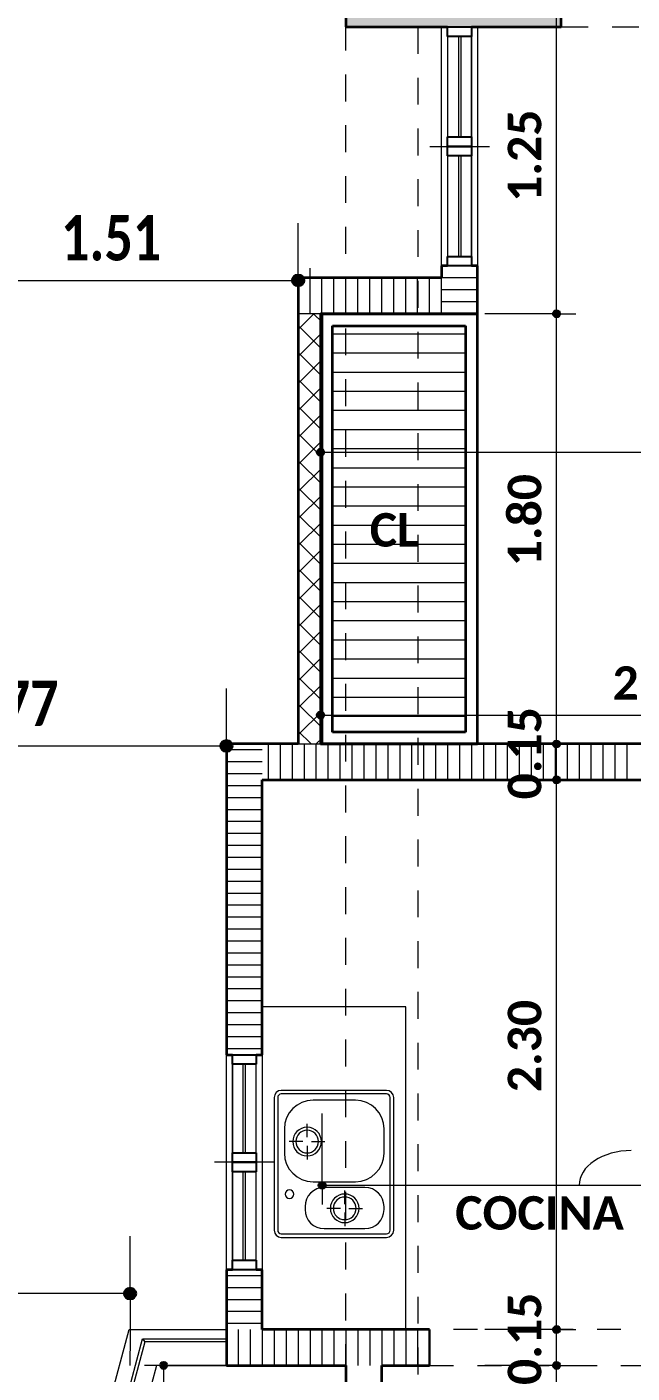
# Model space of a CAD drawing. Header units: metres. Extents: x -144 to 1000, y -717 to 29.
# Drawn here: x 595.15 to 597.68, y -554.31 to -548.68 of the extents above; entities that cross this region are included whole.
import ezdxf

# ---------------------------------------------------------------- set-up
doc = ezdxf.new("R2010")
doc.units = ezdxf.units.M
doc.linetypes.add('Basculante', pattern=[0.11625, 0.075, -0.04125])
doc.linetypes.add('basculante modificado', pattern=[0.18, 0.1125, -0.0675])
doc.layers.get('0').update_dxf_attribs({"color": 1})
for name, color, linetype, lineweight in [('A-ANNO-DIMS', 1, 'Continuous', 9), ('A-DETL', 1, 'Continuous', 9), ('A-DETL-GENF', 1, 'Continuous', 9), ('A-DETL-MEDM', 1, 'Continuous', 30), ('A-DETL-THIN', 1, 'Continuous', 9), ('A-FLOR', 2, 'Continuous', 9), ('A-FLOR-HRAL', 1, 'Continuous', 9), ('A-GLAZ', 1, 'Continuous', 9), ('A-WALL', 4, 'Continuous', 9), ('G-ANNO-TEXT', 2, 'Continuous', 9), ('P-SANR-FIXT', 1, 'Continuous', 9), ('S-COLS', 7, 'Continuous', 9)]:
    doc.layers.add(name, color=color, linetype=linetype, lineweight=lineweight)
doc.layers.add('A-WALL-PATT', color=7, linetype='Continuous', lineweight=35, true_color=0x9c9c9c)
doc.styles.add('Calibri_B', font='calibrib.ttf', dxfattribs={"height": 0.165})
doc.styles.add('Calibri_B_5', font='calibrib.ttf', dxfattribs={"height": 0.66})
doc.styles.add('Calibri_B_7', font='calibrib.ttf', dxfattribs={"width": 0.8, "height": 0.18})

# ---------------------------------------------------------------- blocks, each defined once
blk = doc.blocks.new('P')
at = {"layer": 'A-ANNO-DIMS', "lineweight": 25, "true_color": 0x0000ff}
h = blk.add_hatch(color=5, dxfattribs=at)
edge = h.paths.add_edge_path()
edge.add_arc((591.8622, -486.7293), 0.025, 0, 360)
at = {"layer": 'A-ANNO-DIMS', "lineweight": 25}
h = blk.add_hatch(color=256, dxfattribs=at)
edge = h.paths.add_edge_path()
edge.add_arc((592.9428, -486.8688), 0.015, 0, 360)
h = blk.add_hatch(color=256, dxfattribs=at)
edge = h.paths.add_edge_path()
edge.add_arc((592.9428, -486.8688), 0.015, 0, 360)
h = blk.add_hatch(color=256, dxfattribs=at)
edge = h.paths.add_edge_path()
edge.add_arc((591.9558, -487.4484), 0.015, 0, 360)
h = blk.add_hatch(color=256, dxfattribs=at)
edge = h.paths.add_edge_path()
edge.add_arc((591.9558, -488.5478), 0.015, 0, 360)
at = {"layer": 'A-ANNO-DIMS', "lineweight": 25, "true_color": 0x0000ff}
h = blk.add_hatch(color=5, dxfattribs=at)
edge = h.paths.add_edge_path()
edge.add_arc((591.5622, -488.6768), 0.025, 0, 360)
at = {"layer": 'A-ANNO-DIMS', "lineweight": 25}
h = blk.add_hatch(color=256, dxfattribs=at)
edge = h.paths.add_edge_path()
edge.add_arc((592.9428, -488.6688), 0.015, 0, 360)
h = blk.add_hatch(color=256, dxfattribs=at)
edge = h.paths.add_edge_path()
edge.add_arc((592.9428, -488.6688), 0.015, 0, 360)
h = blk.add_hatch(color=256, dxfattribs=at)
edge = h.paths.add_edge_path()
edge.add_arc((592.9428, -488.8188), 0.015, 0, 360)
h = blk.add_hatch(color=256, dxfattribs=at)
edge = h.paths.add_edge_path()
edge.add_arc((592.9428, -488.8188), 0.015, 0, 360)
h = blk.add_hatch(color=256, dxfattribs=at)
edge = h.paths.add_edge_path()
edge.add_arc((591.9622, -490.5153), 0.015, 0, 360)
at = {"layer": 'A-ANNO-DIMS', "lineweight": 25, "true_color": 0x0000ff}
h = blk.add_hatch(color=5, dxfattribs=at)
edge = h.paths.add_edge_path()
edge.add_arc((591.1592, -490.9683), 0.025, 0, 360)
at = {"layer": 'A-ANNO-DIMS', "lineweight": 25}
h = blk.add_hatch(color=256, dxfattribs=at)
edge = h.paths.add_edge_path()
edge.add_arc((592.9428, -491.1188), 0.015, 0, 360)
h = blk.add_hatch(color=256, dxfattribs=at)
edge = h.paths.add_edge_path()
edge.add_arc((592.9428, -491.1188), 0.015, 0, 360)
h = blk.add_hatch(color=256, dxfattribs=at)
edge = h.paths.add_edge_path()
edge.add_arc((591.2998, -491.2688), 0.015, 0, 360)
h = blk.add_hatch(color=256, dxfattribs=at)
edge = h.paths.add_edge_path()
edge.add_arc((592.9428, -491.2688), 0.015, 0, 360)
h = blk.add_hatch(color=256, dxfattribs=at)
edge = h.paths.add_edge_path()
edge.add_arc((592.9428, -491.2688), 0.015, 0, 360)
at = {"layer": 'S-COLS', "true_color": 0x5b5b5b}
h = blk.add_hatch(color=251, dxfattribs=at)
h.paths.add_polyline_path([(591.8622, -505.1188), (592.3622, -505.1188), (592.3622, -504.2188), (591.8622, -504.2188), (591.8622, -504.9427)])
h.paths.add_polyline_path([(610.1601, -505.1188), (610.162, -505.1188), (610.162, -504.2188), (609.662, -504.2188), (609.662, -505.1188), (610.0712, -505.1188)])
h.paths.add_polyline_path([(600.0622, -505.1187), (600.0622, -504.2187), (599.5622, -504.2187), (599.5622, -505.1187)])
h.paths.add_polyline_path([(595.762, -497.4187), (597.7621, -497.4187), (597.7618, -496.9188), (596.062, -496.9188), (596.062, -494.7688), (597.7623, -494.7688), (597.7618, -494.2688), (595.762, -494.2688), (595.762, -497.3959)])
h.paths.add_polyline_path([(592.1348, -497.4187), (592.3621, -497.4187), (592.3621, -496.7188), (591.8621, -496.7188), (591.8621, -497.4187), (591.9232, -497.4187)])
h.paths.add_polyline_path([(600.0621, -497.4187), (600.0621, -496.5187), (599.5621, -496.5187), (599.5621, -497.4187)])
h.paths.add_polyline_path([(605.9709, -497.4187), (606.3623, -497.4187), (606.3623, -494.2687), (605.8623, -494.2687), (605.8623, -497.4187)])
h.paths.add_polyline_path([(609.7623, -497.4187), (610.1623, -497.4187), (610.1623, -496.7188), (609.7623, -496.7188), (609.7623, -496.9461)])
h.paths.add_polyline_path([(599.5623, -495.1688), (600.0623, -495.1688), (600.0623, -494.2688), (599.5623, -494.2688), (599.5623, -495.1468)])
h.paths.add_polyline_path([(592.137, -494.9688), (592.362, -494.9688), (592.362, -494.2677), (591.862, -494.2688), (591.862, -494.9688), (591.8813, -494.9688)])
h.paths.add_polyline_path([(609.8433, -494.9688), (610.1623, -494.9688), (610.1623, -494.2677), (609.7623, -494.2677), (609.7623, -494.9688)])
h.paths.add_polyline_path([(599.6372, -486.2688), (600.0622, -486.2688), (600.0622, -485.3688), (599.5622, -485.3688), (599.5622, -486.2688)])
h.paths.add_polyline_path([(609.9851, -486.2688), (610.1622, -486.2688), (610.1622, -485.3688), (609.6622, -485.3688), (609.6622, -486.2688), (609.9268, -486.2688)])
h.paths.add_polyline_path([(592.4922, -485.6688), (592.9622, -485.6688), (592.9622, -485.1688), (592.0622, -485.1688), (592.0622, -485.6688), (592.4872, -485.6688)])
at = {"layer": 'A-ANNO-DIMS'}
for p, q in [((592.9428, -486.8688), (592.9428, -485.6188)), ((592.9428, -486.8688), (592.6428, -486.8688)), ((592.9428, -486.8688), (592.6428, -486.8688)), ((592.9428, -488.6688), (592.9428, -486.8688)), ((592.9428, -486.8688), (593.0228, -486.8688)), ((592.9428, -486.8688), (593.0228, -486.8688)), ((591.9558, -487.4484), (591.9558, -487.1484)), ((591.9558, -487.4484), (595.6122, -487.4484)), ((591.9558, -487.4484), (591.9558, -487.5284)), ((591.9558, -488.5478), (591.9558, -488.2478)), ((591.9558, -488.5478), (594.712, -488.5478)), ((591.9558, -488.5478), (591.9558, -488.6278)), ((592.9428, -488.6688), (592.6428, -488.6688)), ((592.9428, -488.6688), (592.6428, -488.6688)), ((592.9428, -488.8188), (592.9428, -488.6688)), ((592.9428, -488.6688), (593.0228, -488.6688)), ((592.9428, -488.6688), (593.0228, -488.6688)), ((592.9428, -488.8188), (592.6428, -488.8188)), ((592.9428, -488.8188), (592.6428, -488.8188)), ((592.9428, -491.1188), (592.9428, -488.8188)), ((592.9428, -488.8188), (593.0228, -488.8188)), ((592.9428, -488.8188), (593.0228, -488.8188)), ((591.9622, -490.5153), (591.9622, -490.2153)), ((591.9622, -490.5153), (594.1122, -490.5153)), ((591.9622, -490.5153), (591.9622, -490.5953)), ((592.9428, -491.1188), (592.6428, -491.1188)), ((592.9428, -491.1188), (592.6428, -491.1188)), ((592.9428, -491.2688), (592.9428, -491.1188)), ((592.9428, -491.1188), (593.0228, -491.1188)), ((592.9428, -491.1188), (593.0228, -491.1188)), ((591.2998, -491.2688), (591.2198, -491.2688)), ((591.2998, -494.2677), (591.2998, -491.2688)), ((591.2998, -491.2688), (591.5998, -491.2688)), ((592.9428, -491.2688), (592.6428, -491.2688)), ((592.9428, -491.2688), (592.6428, -491.2688)), ((592.9428, -494.2677), (592.9428, -491.2688)), ((592.9428, -491.2688), (593.0228, -491.2688)), ((592.9428, -491.2688), (593.0228, -491.2688))]:
    blk.add_line(p, q, dxfattribs=at)
at = {"layer": 'A-ANNO-DIMS', "color": 5, "true_color": 0x0000ff}
for p, q in [((591.8622, -486.7293), (591.8622, -486.4893)), ((590.3558, -486.7293), (591.8622, -486.7293)), ((591.8622, -486.7293), (591.8622, -486.9693)), ((591.5622, -488.6768), (591.5622, -488.4368)), ((589.7955, -488.6768), (591.5622, -488.6768)), ((591.5622, -488.6768), (591.5622, -488.9168)), ((591.1592, -490.9683), (591.1592, -490.7283)), ((591.1592, -490.9683), (589.0483, -490.9683)), ((591.1592, -490.9683), (591.1592, -491.2083))]:
    blk.add_line(p, q, dxfattribs=at)
at = {"layer": 'A-ANNO-DIMS', "color": 5, "lineweight": 25, "true_color": 0x0000ff}
for centre in [(591.8622, -486.7293), (591.5622, -488.6768), (591.1592, -490.9683)]:
    blk.add_circle(centre, 0.025, dxfattribs=at)
at = {"layer": 'A-ANNO-DIMS', "lineweight": 25}
for centre in [(592.9428, -486.8688), (592.9428, -486.8688), (591.9558, -487.4484), (591.9558, -488.5478), (592.9428, -488.6688), (592.9428, -488.6688), (592.9428, -488.8188), (592.9428, -488.8188), (591.9622, -490.5153), (592.9428, -491.1188), (592.9428, -491.1188), (591.2998, -491.2688), (592.9428, -491.2688), (592.9428, -491.2688)]:
    blk.add_circle(centre, 0.015, dxfattribs=at)
at = {"layer": 'A-ANNO-DIMS'}
blk.add_ellipse((593.2549, -490.5153), major_axis=(0.2177, 0), ratio=0.666453, start_param=1.570796, end_param=3.141593, dxfattribs=at)
at = {"layer": 'A-DETL', "color": 7, "linetype": 'basculante modificado'}
for p, q in [((592.0622, -494.2677), (592.0622, -485.6688)), ((592.3622, -485.6688), (592.3622, -494.2688)), ((592.9622, -485.6688), (599.5495, -485.6688))]:
    blk.add_line(p, q, dxfattribs=at)
at = {"layer": 'A-DETL', "color": 253, "true_color": 0xb6b6b6}
for p, q in [((591.9122, -486.7188), (591.9122, -486.6788)), ((591.5622, -488.6688), (591.5622, -488.6288)), ((591.1592, -491.2688), (591.1592, -491.2088))]:
    blk.add_line(p, q, dxfattribs=at)
at = {"layer": 'A-DETL-GENF', "lineweight": 25}
for p, q in [((592.4872, -485.6688), (592.5872, -485.6688)), ((592.4872, -485.7088), (592.4872, -485.6688)), ((592.5872, -485.6688), (592.5872, -485.7088)), ((592.5872, -485.7088), (592.4872, -485.7088)), ((592.4872, -486.1288), (592.5872, -486.1288)), ((592.4872, -486.1688), (592.4872, -486.1288)), ((592.5872, -486.1288), (592.5872, -486.1688)), ((592.4872, -486.1688), (592.5872, -486.1688)), ((592.4872, -486.2088), (592.4872, -486.1688)), ((592.5872, -486.1688), (592.4872, -486.1688)), ((592.5872, -486.2088), (592.4872, -486.2088)), ((592.5872, -486.1688), (592.5872, -486.2088)), ((592.4872, -486.6288), (592.5872, -486.6288)), ((592.4872, -486.6688), (592.4872, -486.6288)), ((592.5872, -486.6288), (592.5872, -486.6688)), ((592.5872, -486.6688), (592.4872, -486.6688)), ((591.5872, -490.0088), (591.5872, -489.9688)), ((591.5872, -489.9688), (591.6872, -489.9688)), ((591.6872, -489.9688), (591.6872, -490.0088)), ((591.6872, -490.0088), (591.5872, -490.0088)), ((591.5872, -490.4188), (591.5872, -490.3788)), ((591.5872, -490.3788), (591.6872, -490.3788)), ((591.6872, -490.3788), (591.6872, -490.4188)), ((591.6872, -490.4188), (591.5872, -490.4188)), ((591.5872, -490.4588), (591.5872, -490.4188)), ((591.5872, -490.4188), (591.6872, -490.4188)), ((591.6872, -490.4188), (591.6872, -490.4588)), ((591.6872, -490.4588), (591.5872, -490.4588)), ((591.5872, -490.8688), (591.5872, -490.8288)), ((591.5872, -490.8288), (591.6872, -490.8288)), ((591.6872, -490.8288), (591.6872, -490.8688)), ((591.6872, -490.8688), (591.5872, -490.8688))]:
    blk.add_line(p, q, dxfattribs=at)
at = {"layer": 'A-DETL-GENF'}
for p, q in [((592.4872, -485.7088), (592.4872, -486.1288)), ((592.5322, -485.7088), (592.5322, -486.1288)), ((592.5422, -485.7088), (592.5422, -486.1288)), ((592.5872, -485.7088), (592.5872, -486.1288)), ((592.4872, -486.2088), (592.4872, -486.6288)), ((592.5322, -486.2088), (592.5322, -486.6288)), ((592.5422, -486.2088), (592.5422, -486.6288)), ((592.5872, -486.2088), (592.5872, -486.6288)), ((591.5872, -490.3788), (591.5872, -490.0088)), ((591.6322, -490.3788), (591.6322, -490.0088)), ((591.6422, -490.3788), (591.6422, -490.0088)), ((591.6872, -490.3788), (591.6872, -490.0088)), ((591.5872, -490.8288), (591.5872, -490.4588)), ((591.6322, -490.8288), (591.6322, -490.4588)), ((591.6422, -490.8288), (591.6422, -490.4588)), ((591.6872, -490.8288), (591.6872, -490.4588))]:
    blk.add_line(p, q, dxfattribs=at)
at = {"layer": 'A-DETL-GENF', "color": 251, "true_color": 0x535353}
for p, q in [((592.0058, -486.9528), (592.5622, -486.9528)), ((592.0058, -487.0328), (592.5622, -487.0328)), ((592.0058, -487.1128), (592.5622, -487.1128)), ((592.0058, -487.1928), (592.5622, -487.1928)), ((592.0058, -487.2728), (592.5622, -487.2728)), ((592.0058, -487.3528), (592.5622, -487.3528)), ((592.0058, -487.4328), (592.5622, -487.4328)), ((592.0058, -487.5128), (592.5622, -487.5128)), ((592.0058, -487.5928), (592.5622, -487.5928)), ((592.0058, -487.6728), (592.5622, -487.6728)), ((592.0058, -487.7528), (592.5622, -487.7528)), ((592.0058, -487.8328), (592.5622, -487.8328)), ((592.0058, -487.9128), (592.5622, -487.9128)), ((592.0058, -487.9928), (592.5622, -487.9928)), ((592.0058, -488.0728), (592.5622, -488.0728)), ((592.0058, -488.1528), (592.5622, -488.1528)), ((592.0058, -488.2328), (592.5622, -488.2328)), ((592.0058, -488.3128), (592.5622, -488.3128)), ((592.0058, -488.3928), (592.5622, -488.3928)), ((592.0058, -488.4728), (592.5622, -488.4728)), ((592.0058, -488.5528), (592.5622, -488.5528))]:
    blk.add_line(p, q, dxfattribs=at)
at = {"layer": 'A-DETL-GENF', "linetype": 'Basculante'}
for p, q in [((593.412, -491.1188), (592.412, -491.1188)), ((592.412, -491.2688), (593.412, -491.2688))]:
    blk.add_line(p, q, dxfattribs=at)
at = {"layer": 'A-DETL-MEDM'}
blk.add_line((592.412, -491.1188), (592.412, -491.2688), dxfattribs=at)
at = {"layer": 'A-DETL-THIN'}
for p, q in [((592.5622, -486.9188), (592.0058, -486.9188)), ((592.0058, -486.9188), (592.0058, -488.6188)), ((592.5622, -488.6188), (592.5622, -486.9188)), ((592.0058, -488.6188), (592.5622, -488.6188))]:
    blk.add_line(p, q, dxfattribs=at)
at = {"layer": 'A-FLOR'}
for p, q in [((592.3122, -489.7688), (591.7122, -489.7688)), ((592.3122, -491.1188), (592.3122, -489.7688))]:
    blk.add_line(p, q, dxfattribs=at)
at = {"layer": 'A-FLOR-HRAL'}
for p, q in [((590.3576, -494.3437), (591.2113, -491.1578)), ((591.2205, -491.1698), (590.3733, -494.3317)), ((591.2113, -491.1578), (591.5622, -491.1578)), ((591.2113, -491.1578), (591.2205, -491.1698)), ((591.5622, -491.1698), (591.2205, -491.1698))]:
    blk.add_line(p, q, dxfattribs=at)
at = {"layer": 'A-GLAZ'}
for p, q in [((592.5872, -485.6688), (592.4872, -485.6688)), ((592.4872, -485.6688), (592.4872, -486.1688)), ((592.5872, -486.1688), (592.5872, -485.6688)), ((592.4122, -486.1688), (592.6622, -486.1688)), ((592.5872, -486.1688), (592.4872, -486.1688)), ((592.4872, -486.1688), (592.4872, -486.6688)), ((592.5872, -486.1688), (592.4872, -486.1688)), ((592.5872, -486.6688), (592.5872, -486.1688)), ((592.5872, -486.6688), (592.4872, -486.6688)), ((591.5872, -489.9688), (591.6872, -489.9688)), ((591.5872, -489.9688), (591.5872, -490.4188)), ((591.6872, -490.4188), (591.6872, -489.9688)), ((591.7622, -490.4188), (591.5122, -490.4188)), ((591.5872, -490.4188), (591.6872, -490.4188)), ((591.5872, -490.4188), (591.6872, -490.4188)), ((591.5872, -490.4188), (591.5872, -490.8688)), ((591.6872, -490.8688), (591.6872, -490.4188)), ((591.5872, -490.8688), (591.6872, -490.8688))]:
    blk.add_line(p, q, dxfattribs=at)
at = {"layer": 'A-WALL'}
for p, q in [((592.4622, -486.6688), (592.4622, -485.6688)), ((592.6122, -485.6688), (592.6122, -486.6688)), ((591.9622, -486.8688), (591.8622, -486.8688)), ((591.8622, -488.6688), (591.9622, -488.6688)), ((591.5622, -490.8688), (591.5622, -489.9688)), ((591.7122, -489.9688), (591.7122, -490.8688)), ((590.2713, -494.4177), (591.1553, -491.1188)), ((591.1553, -491.1188), (591.5622, -491.1188)), ((591.2704, -491.2688), (590.4668, -494.2677)), ((591.5622, -491.2688), (591.2704, -491.2688))]:
    blk.add_line(p, q, dxfattribs=at)
at = {"layer": 'A-WALL', "lineweight": 35}
for p, q in [((592.4622, -486.7188), (591.8622, -486.7188)), ((591.8622, -486.7188), (591.8622, -488.6688)), ((592.4622, -486.6688), (592.4622, -486.7188)), ((592.4872, -486.6688), (592.4622, -486.6688)), ((592.6122, -486.6688), (592.5872, -486.6688)), ((592.6122, -486.8688), (592.6122, -486.6688)), ((592.6122, -486.8688), (591.9558, -486.8688)), ((591.9558, -486.8688), (591.9558, -488.6688)), ((591.9622, -486.8688), (592.6122, -486.8688)), ((591.9622, -488.6688), (591.9622, -486.8688)), ((592.6122, -488.6688), (592.6122, -486.8688)), ((592.0058, -486.9188), (592.5622, -486.9188)), ((592.0058, -488.6188), (592.0058, -486.9188)), ((592.5622, -486.9188), (592.5622, -488.6188)), ((592.5622, -488.6188), (592.0058, -488.6188)), ((591.5622, -488.6688), (591.5622, -489.9688)), ((591.8622, -488.6688), (591.5622, -488.6688)), ((591.9558, -488.6688), (592.6122, -488.6688)), ((594.712, -488.6688), (591.9622, -488.6688)), ((591.7122, -488.8188), (594.1122, -488.8188)), ((591.7122, -489.9688), (591.7122, -488.8188)), ((591.5622, -489.9688), (591.5872, -489.9688)), ((591.6872, -489.9688), (591.7122, -489.9688)), ((591.5622, -490.8688), (591.5622, -491.2688)), ((591.5872, -490.8688), (591.5622, -490.8688)), ((591.7122, -490.8688), (591.6872, -490.8688)), ((591.7122, -491.1188), (591.7122, -490.8688)), ((592.412, -491.1188), (591.7122, -491.1188)), ((591.5622, -491.2688), (592.062, -491.2688)), ((592.062, -491.2688), (592.062, -491.4688)), ((592.212, -491.4688), (592.212, -491.2688)), ((592.212, -491.2688), (592.412, -491.2688))]:
    blk.add_line(p, q, dxfattribs=at)
at = {"layer": 'A-WALL-PATT', "color": 8, "lineweight": 5, "true_color": 0x727272}
for p, q in [((591.9118, -486.8688), (591.9118, -486.7188)), ((591.9618, -486.8688), (591.9618, -486.7188)), ((592.0118, -486.8688), (592.0118, -486.7188)), ((592.0618, -486.8688), (592.0618, -486.7188)), ((592.1118, -486.8688), (592.1118, -486.7188)), ((592.1618, -486.8688), (592.1618, -486.7188)), ((592.2118, -486.8688), (592.2118, -486.7188)), ((592.2618, -486.8688), (592.2618, -486.7188)), ((592.3118, -486.8688), (592.3118, -486.7188)), ((592.3618, -486.8688), (592.3618, -486.7188)), ((592.4118, -486.8688), (592.4118, -486.7188)), ((592.4618, -486.8688), (592.4618, -486.7188)), ((592.6122, -486.6688), (592.4622, -486.6688)), ((592.6122, -486.7188), (592.4622, -486.7188)), ((592.6122, -486.7688), (592.4622, -486.7688)), ((592.6122, -486.8188), (592.4622, -486.8188)), ((591.7368, -488.6688), (591.7368, -488.8188)), ((591.7868, -488.6688), (591.7868, -488.8188)), ((591.8368, -488.6688), (591.8368, -488.8188)), ((591.8868, -488.6688), (591.8868, -488.8188)), ((591.9368, -488.6688), (591.9368, -488.8188)), ((591.9868, -488.6688), (591.9868, -488.8188)), ((592.0368, -488.6688), (592.0368, -488.8188)), ((592.0868, -488.6688), (592.0868, -488.8188)), ((592.1368, -488.6688), (592.1368, -488.8188)), ((592.1868, -488.6688), (592.1868, -488.8188)), ((592.2368, -488.6688), (592.2368, -488.8188)), ((592.2868, -488.6688), (592.2868, -488.8188)), ((592.3368, -488.6688), (592.3368, -488.8188)), ((592.3868, -488.6688), (592.3868, -488.8188)), ((592.4368, -488.6688), (592.4368, -488.8188)), ((592.4868, -488.6688), (592.4868, -488.8188)), ((592.5368, -488.6688), (592.5368, -488.8188)), ((592.5868, -488.6688), (592.5868, -488.8188)), ((592.6368, -488.6688), (592.6368, -488.8188)), ((592.6868, -488.6688), (592.6868, -488.8188)), ((592.7368, -488.6688), (592.7368, -488.8188)), ((592.7868, -488.6688), (592.7868, -488.8188)), ((592.8368, -488.6688), (592.8368, -488.8188)), ((592.8868, -488.6688), (592.8868, -488.8188)), ((592.9368, -488.6688), (592.9368, -488.8188)), ((592.9868, -488.6688), (592.9868, -488.8188)), ((593.0368, -488.6688), (593.0368, -488.8188)), ((593.0868, -488.6688), (593.0868, -488.8188)), ((593.1368, -488.6688), (593.1368, -488.8188)), ((593.1868, -488.6688), (593.1868, -488.8188)), ((593.2368, -488.6688), (593.2368, -488.8188)), ((591.7122, -488.6938), (591.5622, -488.6938)), ((591.7122, -488.7438), (591.5622, -488.7438)), ((591.7122, -488.7938), (591.5622, -488.7938)), ((591.7122, -488.8438), (591.5622, -488.8438)), ((591.7122, -488.8938), (591.5622, -488.8938)), ((591.7122, -488.9438), (591.5622, -488.9438)), ((591.7122, -488.9938), (591.5622, -488.9938)), ((591.7122, -489.0438), (591.5622, -489.0438)), ((591.7122, -489.0938), (591.5622, -489.0938)), ((591.7122, -489.1438), (591.5622, -489.1438)), ((591.7122, -489.1938), (591.5622, -489.1938)), ((591.7122, -489.2438), (591.5622, -489.2438)), ((591.7122, -489.2938), (591.5622, -489.2938)), ((591.7122, -489.3438), (591.5622, -489.3438)), ((591.7122, -489.3938), (591.5622, -489.3938)), ((591.7122, -489.4438), (591.5622, -489.4438)), ((591.7122, -489.4938), (591.5622, -489.4938)), ((591.7122, -489.5438), (591.5622, -489.5438)), ((591.7122, -489.5938), (591.5622, -489.5938)), ((591.7122, -489.6438), (591.5622, -489.6438)), ((591.7122, -489.6938), (591.5622, -489.6938)), ((591.7122, -489.7438), (591.5622, -489.7438)), ((591.7122, -489.7938), (591.5622, -489.7938)), ((591.7122, -489.8438), (591.5622, -489.8438)), ((591.7122, -489.8938), (591.5622, -489.8938)), ((591.7122, -489.9438), (591.5622, -489.9438)), ((591.7122, -490.8938), (591.5622, -490.8938)), ((591.7122, -490.9438), (591.5622, -490.9438)), ((591.7122, -490.9938), (591.5622, -490.9938)), ((591.7122, -491.0438), (591.5622, -491.0438)), ((591.7122, -491.0938), (591.5622, -491.0938)), ((591.6118, -491.1188), (591.6118, -491.2688)), ((591.6618, -491.1188), (591.6618, -491.2688)), ((591.7118, -491.1188), (591.7118, -491.2688)), ((591.7618, -491.1188), (591.7618, -491.2688)), ((591.8118, -491.1188), (591.8118, -491.2688)), ((591.8618, -491.1188), (591.8618, -491.2688)), ((591.9118, -491.1188), (591.9118, -491.2688)), ((591.9618, -491.1188), (591.9618, -491.2688)), ((592.0118, -491.1188), (592.0118, -491.2688)), ((592.0618, -491.1188), (592.0618, -491.2688)), ((592.1118, -491.1188), (592.1118, -491.2688)), ((592.1618, -491.1188), (592.1618, -491.2688)), ((592.2118, -491.1188), (592.2118, -491.2688)), ((592.2618, -491.1188), (592.2618, -491.2688)), ((592.3118, -491.1188), (592.3118, -491.2688)), ((592.3618, -491.1188), (592.3618, -491.2688)), ((592.4118, -491.1188), (592.4118, -491.2688))]:
    blk.add_line(p, q, dxfattribs=at)
at = {"layer": 'A-WALL-PATT', "color": 8, "lineweight": 5, "true_color": 0x747474}
for p, q in [((591.8622, -486.9341), (591.9275, -486.8688)), ((591.9622, -486.9047), (591.9263, -486.8688)), ((591.9622, -487.0178), (591.8622, -486.9178)), ((591.8622, -487.0472), (591.9622, -486.9472)), ((591.9622, -487.1309), (591.8622, -487.0309)), ((591.8622, -487.1603), (591.9622, -487.0603)), ((591.9622, -487.2441), (591.8622, -487.1441)), ((591.8622, -487.2735), (591.9622, -487.1735)), ((591.9622, -487.3572), (591.8622, -487.2572)), ((591.8622, -487.3866), (591.9622, -487.2866)), ((591.9622, -487.4703), (591.8622, -487.3703)), ((591.8622, -487.4997), (591.9622, -487.3997)), ((591.9622, -487.5835), (591.8622, -487.4835)), ((591.8622, -487.6129), (591.9622, -487.5129)), ((591.9622, -487.6966), (591.8622, -487.5966)), ((591.8622, -487.726), (591.9622, -487.626)), ((591.9622, -487.8097), (591.8622, -487.7097)), ((591.8622, -487.8391), (591.9622, -487.7391)), ((591.9622, -487.9229), (591.8622, -487.8229)), ((591.8622, -487.9523), (591.9622, -487.8523)), ((591.9622, -488.036), (591.8622, -487.936)), ((591.8622, -488.0654), (591.9622, -487.9654)), ((591.9622, -488.1492), (591.8622, -488.0492)), ((591.8622, -488.1786), (591.9622, -488.0786)), ((591.9622, -488.2623), (591.8622, -488.1623)), ((591.8622, -488.2917), (591.9622, -488.1917)), ((591.9622, -488.3754), (591.8622, -488.2754)), ((591.8622, -488.4048), (591.9622, -488.3048)), ((591.9622, -488.4886), (591.8622, -488.3886)), ((591.8622, -488.518), (591.9622, -488.418)), ((591.9622, -488.6017), (591.8622, -488.5017)), ((591.8622, -488.6311), (591.9622, -488.5311)), ((591.9161, -488.6688), (591.8622, -488.6148)), ((591.9377, -488.6688), (591.9622, -488.6442))]:
    blk.add_line(p, q, dxfattribs=at)
at = {"layer": 'P-SANR-FIXT'}
for p, q in [((591.7617, -490.1482), (591.7617, -490.7032)), ((591.7767, -490.1482), (591.7767, -490.7032)), ((592.2317, -490.1182), (591.7917, -490.1182)), ((592.2317, -490.1332), (591.7917, -490.1332)), ((592.2467, -490.7032), (592.2467, -490.1482)), ((592.2617, -490.7032), (592.2617, -490.1482)), ((592.1013, -490.1593), (591.9245, -490.1593)), ((591.8997, -490.3143), (591.8997, -490.2579)), ((591.8045, -490.2793), (591.8045, -490.3803)), ((592.2213, -490.3803), (592.2213, -490.2793)), ((591.8816, -490.3324), (591.8252, -490.3324)), ((591.8997, -490.3504), (591.8997, -490.4068)), ((591.9177, -490.3324), (591.9742, -490.3324)), ((591.9245, -490.5003), (592.1013, -490.5003)), ((592.1413, -490.5244), (591.9709, -490.5244)), ((592.0568, -490.5935), (592.0568, -490.5371)), ((591.8909, -490.6044), (591.8909, -490.6166)), ((592.2213, -490.6166), (592.2213, -490.6044)), ((592.0387, -490.6116), (591.9823, -490.6116)), ((592.0568, -490.6296), (592.0568, -490.6861)), ((592.0748, -490.6116), (592.1313, -490.6116)), ((591.7917, -490.7182), (592.2317, -490.7182)), ((591.9709, -490.6966), (592.1413, -490.6966)), ((591.7917, -490.7332), (592.2317, -490.7332))]:
    blk.add_line(p, q, dxfattribs=at)
for centre, radius, start, end in [((591.7917, -490.1482), 0.03, 90, 180), ((591.7917, -490.1482), 0.015, 90, 180), ((592.2317, -490.1482), 0.03, 0, 90), ((592.2317, -490.1482), 0.015, 0, 90), ((591.9245, -490.2793), 0.12, 90, 180), ((592.1013, -490.2793), 0.12, 0, 90), ((591.8997, -490.3324), 0.0599, 90, 270), ((591.8997, -490.3324), 0.0474, 90, 270), ((591.8997, -490.3324), 0.0599, 270, 90), ((591.8997, -490.3324), 0.0474, 270, 90), ((591.9245, -490.3803), 0.12, 180, 270), ((592.1013, -490.3803), 0.12, 270, 0), ((591.8263, -490.5526), 0.0181, 90, 270), ((591.8263, -490.5526), 0.0181, 270, 90), ((591.9709, -490.6044), 0.08, 90, 180), ((592.1413, -490.6044), 0.08, 0, 90), ((592.0568, -490.6116), 0.0599, 90, 270), ((592.0568, -490.6116), 0.0474, 90, 270), ((592.0568, -490.6116), 0.0599, 270, 90), ((592.0568, -490.6116), 0.0474, 270, 90), ((591.9709, -490.6166), 0.08, 180, 270), ((592.1413, -490.6166), 0.08, 270, 0), ((591.7917, -490.7032), 0.03, 180, 270), ((591.7917, -490.7032), 0.015, 180, 270), ((592.2317, -490.7032), 0.015, 270, 0), ((592.2317, -490.7032), 0.03, 270, 0)]:
    blk.add_arc(centre, radius, start, end, dxfattribs=at)
at = {"layer": 'S-COLS', "lineweight": 35}
for p, q in [((592.0622, -485.1688), (592.0622, -485.6688)), ((592.9622, -485.6688), (592.9622, -485.1688)), ((592.0622, -485.6688), (592.4872, -485.6688)), ((592.5872, -485.6688), (592.9622, -485.6688))]:
    blk.add_line(p, q, dxfattribs=at)
at = {"layer": 'A-ANNO-DIMS', "char_height": 0.14, "width": 0.376134, "attachment_point": 1, "rotation": 90, "line_spacing_factor": 1.158048, "style": 'Calibri_B_5'}
for s, insert in [('1.25', (592.7388, -486.4005)), ('1.80', (592.7388, -487.9255)), ('0.15', (592.7388, -488.9005)), ('2.30', (592.7388, -490.1255)), ('0.15', (592.7388, -491.3505))]:
    blk.add_mtext(s, dxfattribs=dict(at, insert=insert))
at = {"layer": 'A-ANNO-DIMS', "color": 5, "true_color": 0x0000ff, "char_height": 0.19, "width": 0.572076, "attachment_point": 1, "line_spacing_factor": 1.158048, "style": 'Calibri_B_7'}
for s, insert in [('1.51', (590.8707, -486.4559)), ('1.77', (590.4405, -488.4034))]:
    blk.add_mtext(s, dxfattribs=dict(at, insert=insert))
at = {"layer": 'A-ANNO-DIMS', "insert": (593.1772, -488.3438), "char_height": 0.14, "width": 0.376134, "attachment_point": 1, "line_spacing_factor": 1.158048, "style": 'Calibri_B_5'}
blk.add_mtext('2.76', dxfattribs=at)
at = {"layer": 'G-ANNO-TEXT', "style": 'Calibri_B'}
for s, p in [('CL', (592.1617, -487.843)), ('COCINA', (592.5191, -490.7007))]:
    blk.add_text(s, height=0.14, dxfattribs=at).set_placement(p)

msp = doc.modelspace()

# ---------------------------------------------------------------- block references
at = {"color": 3}
msp.add_blockref('P', (4.4238, -63.007), dxfattribs=at)

doc.saveas('drawing.dxf')
